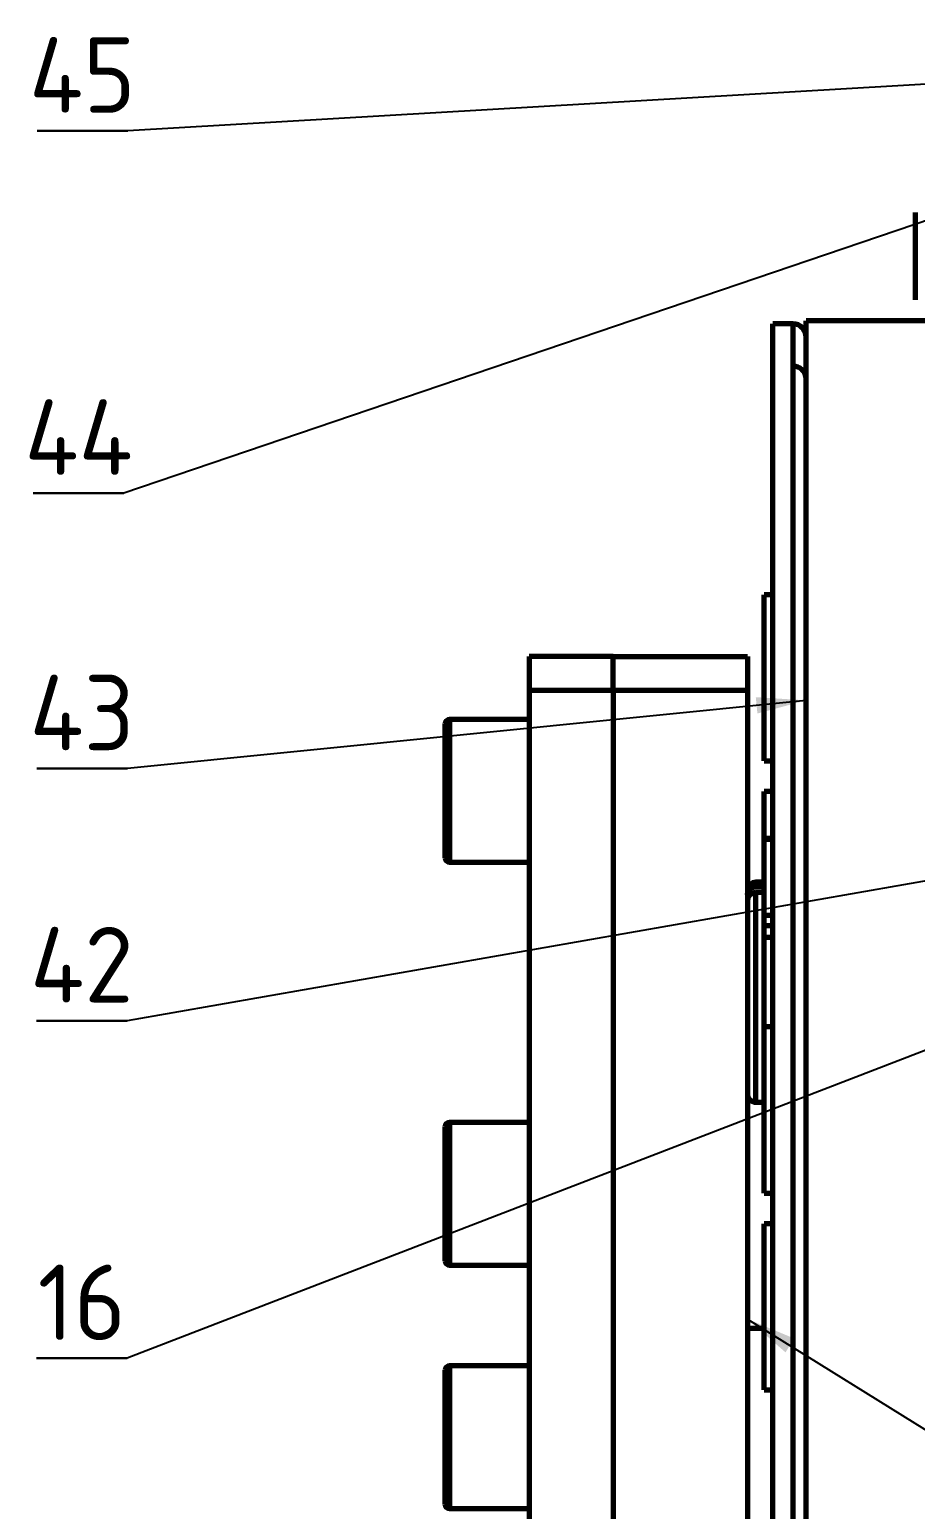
# Model space of a CAD drawing. Header units: millimetres. Extents: x -419 to 9215, y 1224 to 3301.
# Drawn here: x 238.4 to 297.1, y 1812.4 to 1910.3 of the extents above; entities that cross this region are included whole.
import ezdxf

# ---------------------------------------------------------------- set-up
doc = ezdxf.new("R2010")
doc.units = ezdxf.units.MM
doc.layers.add('0.3mm', color=240, linetype='Continuous', lineweight=30)
doc.layers.add('0.7mm', color=7, linetype='Continuous', lineweight=70)
doc.styles.get("Standard").update_dxf_attribs({"font": 'arial.ttf'})
doc.dimstyles.new('SLDDIMSTYLE0', dxfattribs={"dimtxt": 0.18, "dimasz": 3.302, "dimexe": 0, "dimexo": 0.0625, "dimgap": 0, "dimtad": 0, "dimtih": 1, "dimtoh": 1, "dimdec": 0, "dimrnd": 1e-09, "dimzin": 0, "dimdsep": 46, "dimtxsty": 'Standard', "dimsah": 1, "dimcen": 0.09, "dimadec": 0, "dimazin": 0, "dimtfac": 3.302, "dimtdec": 0, "dimtofl": 0, "dimtmove": 0, "dimatfit": 3, "dimfxl": 1, "dimfrac": 2, "dimtolj": 1, "dimtzin": 0, "dimarcsym": 0})

msp = doc.modelspace()

# ---------------------------------------------------------------- linework, layer by layer
at = {"layer": '0.3mm'}
for p, q in [((244.933, 1903.59), (238.933, 1903.59)), ((244.685, 1879.622), (238.685, 1879.622)), ((244.91, 1861.391), (238.91, 1861.391)), ((244.899, 1844.708), (238.899, 1844.708)), ((244.899, 1822.371), (238.899, 1822.371))]:
    msp.add_line(p, q, dxfattribs=at)
at = {"layer": '0.7mm', "color": 7, "linetype": 'Continuous', "lineweight": 70}
for p, q in [((297.056, 1898.004), (297.056, 1898.187)), ((297.056, 1892.409), (297.056, 1898.004)), ((299.834, 1891.031), (289.834, 1891.031)), ((289.834, 1802.142), (289.834, 1891.031)), ((288.945, 1890.827), (287.612, 1890.827)), ((287.612, 1802.346), (287.612, 1890.827)), ((287.612, 1872.899), (287.056, 1872.899)), ((287.056, 1861.899), (287.056, 1872.899)), ((277.056, 1868.809), (271.5, 1868.809)), ((271.5, 1868.809), (271.5, 1866.586)), ((277.056, 1866.586), (277.056, 1868.809)), ((277.056, 1868.809), (285.945, 1868.809)), ((285.945, 1868.809), (285.945, 1866.586)), ((271.5, 1866.586), (277.056, 1866.586)), ((271.5, 1866.586), (271.5, 1768.809)), ((277.056, 1866.586), (277.056, 1768.809)), ((277.056, 1866.586), (285.945, 1866.586)), ((277.056, 1866.586), (277.056, 1783.34)), ((285.945, 1866.586), (285.945, 1783.34)), ((271.5, 1864.642), (266.223, 1864.642)), ((265.945, 1855.475), (265.945, 1864.364)), ((287.056, 1861.899), (287.612, 1861.899)), ((287.612, 1859.875), (287.056, 1859.875)), ((287.056, 1856.722), (287.056, 1859.875)), ((287.612, 1856.764), (287.056, 1856.764)), ((287.056, 1856.722), (287.056, 1856.764)), ((287.056, 1851.691), (287.056, 1856.722)), ((266.223, 1855.198), (271.5, 1855.198)), ((287.056, 1853.864), (286.5, 1853.864)), ((286.5, 1853.577), (287.056, 1853.577)), ((287.056, 1853.188), (286.5, 1853.188)), ((287.056, 1851.005), (287.056, 1851.691)), ((287.056, 1850.225), (287.056, 1851.005)), ((287.056, 1844.298), (287.056, 1850.225)), ((287.612, 1844.298), (287.056, 1844.298)), ((287.056, 1833.298), (287.056, 1844.298)), ((286.5, 1839.309), (287.056, 1839.309)), ((265.945, 1828.809), (265.945, 1837.698)), ((271.5, 1837.975), (266.223, 1837.975)), ((287.056, 1833.298), (287.612, 1833.298)), ((287.612, 1831.274), (287.056, 1831.274)), ((287.056, 1820.274), (287.056, 1831.274)), ((266.223, 1828.531), (271.5, 1828.531)), ((285.945, 1824.364), (287.056, 1824.364)), ((265.945, 1812.698), (265.945, 1821.586)), ((271.5, 1821.864), (266.223, 1821.864)), ((287.056, 1820.274), (287.612, 1820.274)), ((266.223, 1812.42), (271.5, 1812.42))]:
    msp.add_line(p, q, dxfattribs=at)
at = {"layer": '0.7mm', "color": 8, "linetype": 'Continuous', "lineweight": 70}
for p, q in [((288.945, 1890.827), (288.945, 1888.02)), ((288.945, 1888.02), (288.945, 1802.346)), ((266.223, 1864.642), (266.223, 1855.198)), ((287.056, 1856.722), (287.612, 1856.722)), ((286.5, 1853.577), (286.5, 1853.864)), ((286.5, 1839.309), (286.5, 1853.188)), ((287.056, 1851.691), (287.612, 1851.691)), ((287.056, 1851.005), (287.612, 1851.005)), ((287.056, 1850.225), (287.612, 1850.225)), ((266.223, 1837.975), (266.223, 1828.531)), ((266.223, 1821.864), (266.223, 1812.42))]:
    msp.add_line(p, q, dxfattribs=at)
at = {"layer": '0.7mm', "color": 7, "linetype": 'Continuous', "lineweight": 70}
for centre, radius, start, end in [((288.945, 1889.938), 0.889, 360, 90), ((288.972, 1887.159), 0.862, 1.93764, 91.81468), ((266.223, 1864.364), 0.278, 90, 180), ((266.223, 1855.475), 0.278, 180, 270), ((286.5, 1853.309), 0.556, 90, 180), ((286.5, 1839.864), 0.556, 180, 270), ((266.223, 1837.698), 0.278, 90, 180), ((266.223, 1828.809), 0.278, 180, 270), ((266.223, 1821.586), 0.278, 90, 180), ((266.223, 1812.698), 0.278, 180, 270)]:
    msp.add_arc(centre, radius, start, end, dxfattribs=at)
for points, knots in [([(285.945, 1853.055), (285.948, 1853.095), (285.953, 1853.172), (285.995, 1853.28), (286.055, 1853.374), (286.155, 1853.474), (286.305, 1853.559), (286.437, 1853.571), (286.5, 1853.577)], [0, 0, 0, 0, 0.1446555, 0.2837539, 0.4172944, 0.5452797, 0.7835573, 1, 1, 1, 1]), ([(286.5, 1853.188), (286.437, 1853.182), (286.305, 1853.169), (286.155, 1853.083), (286.055, 1852.984), (285.995, 1852.89), (285.953, 1852.783), (285.948, 1852.705), (285.945, 1852.666)], [0, 0, 0, 0, 0.216443, 0.45472, 0.582706, 0.716246, 0.855344, 1, 1, 1, 1])]:
    msp.add_open_spline(points, degree=3, knots=knots, dxfattribs=at)

# ---------------------------------------------------------------- texts
at = {"layer": '0.3mm', "char_height": 5, "attachment_point": 5}
for s, insert in [('{\\fTCVN 7284|b0|i0|c0|p34;45}', (241.933, 1907.291)), ('{\\fTCVN 7284|b0|i0|c0|p34;44}', (241.685, 1883.323)), ('{\\fTCVN 7284|b0|i0|c0|p34;43}', (241.91, 1865.092)), ('{\\fTCVN 7284|b0|i0|c0|p34;42}', (241.899, 1848.409)), ('{\\fTCVN 7284|b0|i0|c0|p34;16}', (241.899, 1826.072))]:
    msp.add_mtext_dynamic_manual_height_columns(s, width=10.34462, gutter_width=12.5, heights=[0], dxfattribs=dict(at, insert=insert))

# ---------------------------------------------------------------- leaders
at = {"layer": '0.3mm'}
for points in [[(334.924, 1910.293), (244.685, 1879.622)], [(306.5, 1907.188), (244.933, 1903.59)], [(378, 1873.736), (244.899, 1822.371)], [(289.834, 1865.906), (244.91, 1861.391)], [(317.27, 1857.364), (244.899, 1844.708)], [(285.945, 1824.963), (427.345, 1737.003)]]:
    msp.add_leader(points, dimstyle='SLDDIMSTYLE0', dxfattribs=at)

doc.saveas('drawing.dxf')
